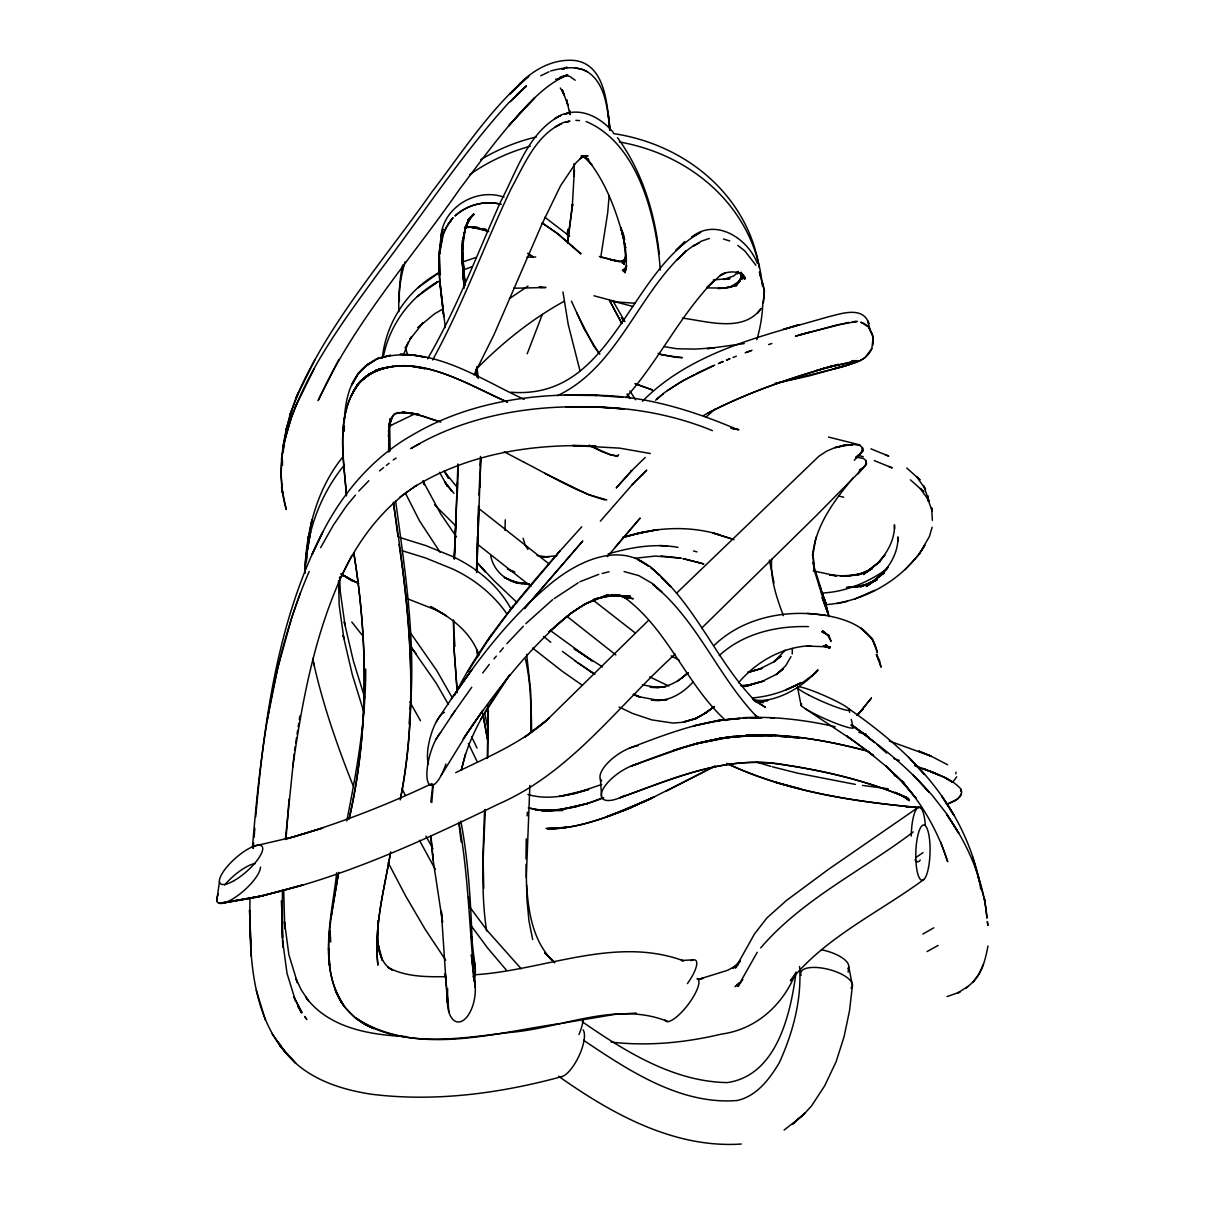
<?xml version="1.0" encoding="UTF-8"?>
<svg xmlns="http://www.w3.org/2000/svg" width="1205" height="1205" viewBox="0 0 1205 1205"><rect width="100%" height="100%" fill="white"/><g stroke="black" fill="none" stroke-linecap="round" stroke-linejoin="round"><path stroke-width="1.5" d="M365.702 668.986C365.898 720.198 356.68 770.854 346.784 820.921M344.299 431.254L344.314 425.787M344.314 422.142C344.961 401.084 349.676 377.406 367.917 364.392L358.262 373.43L351.815 384.952L358.864 372.586L358.262 373.43L366.907 364.663L377.677 358.472L390.691 355.279L376.743 358.924L366.441 365.672L377.677 358.472L376.743 358.924C428.679 342.672 478.882 378.611 524.205 399.397M306.281 561.59L306.341 554.255L306.07 561.5M304.835 572.36C306.115 531.028 316.84 488.612 343.5 456.077M488.341 710.408L487.242 758.397M480.78 457.825L479.816 487.362M525.982 858.924L526.254 838.816M526.314 877.391L529.869 785.389M306.703 556.635L306.221 562.178L306.341 554.255M447.642 988.672L447.417 1002.65L441.331 911.281L442.536 922.126L433.107 860.024L430.788 836.496M476.517 571.788L477.361 536.647M476.728 571.682L480.795 457.523M530.893 731.902L530.622 690.706L526.645 654.255M338.56 580.659L339.177 605.136L343.877 638.635L343.139 635.291L352.282 674.529L363.774 711.793M457.945 463.955L454.375 557.945M476.728 572.631L478.912 507.938M464.061 287.242C462.795 265.19 459.135 241.392 468.368 220.41L465.251 228.709L462.389 248.968M458.307 464.859L457.117 498.373M504.985 530.321L505.272 519.822M389.622 422.368L390.149 450.956M792.212 653.984L792.378 648.471M454.18 558.578L457.523 482.301M249.962 897.484C249.269 954.631 250.158 1021.689 295.692 1063.202C316.448 1081.578 343.817 1089.877 370.718 1094.14C434.839 1102.244 499.939 1093.477 561.967 1076.577M282.964 451.739L283.762 442.898L283.235 452.237M477.752 525.651L478.521 506.085M479.936 472.932L479.003 495.089M480.208 465.597L480.524 456.439M304.669 572.285L304.88 566.802L304.775 573.219C306.055 534.041 319.415 495.3 344.479 464.889M487.859 757.403L487.679 704.684M282.392 890.495L282.482 938.183L281.533 900.662L282.859 947.115L282.603 941.798M454.33 559.12L456.153 517.683M660.31 270.071C656.469 218.421 638.77 143.726 586.142 121.524M484.561 810.046L482.994 855.023L483.762 888.462M762.901 283.341L764.392 291.007L763.247 303.178L764.392 291.007L759.331 271.999M527.142 815.86L527.338 812.17M485.374 809.474C483.597 849.902 480.388 890.781 486.654 930.968M462.328 251.318C463.112 238.56 464.03 224.326 473.158 214.475L467.525 220.319M462.795 237.807L462.283 260.566L464.241 288.191M252.417 847.748C260.099 754.029 271.577 658.472 309.203 571.411M253.261 848.606L253.683 843.048M254.104 837.475L254.827 828.197M255.671 817.05C264.422 720.319 277.572 620.846 322.157 533.273L322.729 532.113C342.883 492.77 372.616 457.825 411.236 435.668L412.471 434.975C467.751 402.289 533.514 392.529 596.897 395.391L564.994 395.195L596.897 395.391M285.449 838.755L294.186 753.848M285.947 839.584L289.095 799.051M409.128 723.859L409.82 714.761M410.242 709.293C415.8 639.584 405.061 570.086 395.647 501.205M431.812 802.515L433.213 784.259M567.555 241.316L572.541 204.217L572.059 210.453L574.363 170.221L574.258 176.397L573.987 163.669M771.682 559.225C770.115 578.686 776.653 597.68 783.355 615.635M609.173 195.526L607.712 212.652L600.693 257.689M306.221 562.178L306.657 556.891M306.944 553.351L308.465 536.3L307.019 552.929M389.17 424.235L388.582 431.375L389.305 422.895M388.371 436.346L390.33 418.346L388.974 429.146L388.658 450.595M388.658 433.273L389.245 426.419L392.107 417.141L394.306 414.113C408.872 409.052 424.371 417.638 438.394 421.193M796.083 972.043C790.631 1013.827 777.044 1075.312 727.353 1082.587C673.505 1081.789 625.079 1051.332 582.181 1021.689M304.91 572.962L307.019 548.697M388.688 431.465L389.26 426.314L388.793 452.086M848.139 972.104L848.742 966.741L852.432 985.539L849.525 1010.694L844.072 1036.692L836.104 1061.741L824.702 1085.78L811.643 1105.768L803.268 1115.017L784.093 1130.079M430.818 802.078L432.685 785.916M439.464 254.556L442.612 237.31L440.593 245.971C441.557 235.427 446.031 225.727 453.02 217.834M567.133 234.794L567.811 229.312M567.736 242.642L572.541 204.217M388.628 432.896L389.802 423.799L392.469 416.388L394.924 413.737L398.373 412.637L406.221 412.622L419.039 414.46L403.494 412.336M775.011 383.551L842.446 366.862L860.024 360.687L865.1 357.644L871.848 348.501L873.173 337.43L868.474 326.781L860.822 322.217L862.388 322.729M872.917 345.022L873.218 337.37L872.224 333.68L868.398 326.751L863.593 323.091M567.721 242.898L568.353 238.183M764 297.65L764.136 296.671M216.749 900.617L219.446 881.819M742.175 274.876L740.864 278.37L741.316 273.445M294.592 750.233L295.15 746.633M295.707 743.033L296.535 737.641M297.093 734.041L297.65 730.441M298.192 726.841L298.75 723.241M299.307 719.641L299.864 716.041M292.74 767.133C302.003 701.792 314.339 635.879 341.859 575.448L341.09 576.969C357.855 540.699 382.678 507.471 416.448 485.464L400.06 496.972M336.707 872.782C331.902 916.448 317.352 967.208 344.434 1006.521L336.496 992.995L343.982 1006.341L355.475 1018.15L368.549 1026.268L355.731 1017.939C416.553 1057.403 494.366 1032.61 560.687 1023.497M330.908 918.526L338.379 873.776M400.421 798.96C416.749 714.836 412.065 628.543 399.021 544.344M382.347 358.051C386.007 322.714 407.154 290.179 438.424 273.053L417.743 287.92M812.441 555.52L812.863 553.035L814.339 571.336L813.646 568.127L823.979 601.536M400.211 799.894C420.304 701.792 408.329 601.446 393.538 503.57M960.611 791.098L960.912 789.335M283.07 448.35L287.001 426.404C280.539 453.577 278.219 482.407 286.263 509.519L281.563 487.423L282.588 493.056L280.81 470.824L280.931 476.427L282.211 453.758L281.518 459.286L285.48 437.114L284.109 442.506L290.586 419.912L284.109 442.506M338.59 872.375C332.113 914.655 318.527 962.569 341.346 1002.229L334.629 988.115C340.894 1006.687 355.626 1021.283 373.686 1028.603L361.5 1022.202C406.055 1047.943 460.551 1038.273 509.067 1032.504C561.666 1028.483 616.132 1000.406 668.007 1021.584M349.254 818.346C369.046 731.134 367.992 640.894 353.803 552.944C368.037 641.165 369.046 731.676 349.058 819.129M390.676 851.89C384.244 889.23 373.821 926.976 377.828 965.1M390.51 852.779C384.214 889.727 373.655 927.037 377.978 964.768M812.788 553.698C816.267 524.401 834.749 499.849 853.14 477.873M955.761 773.821L956.077 772.164M267.254 720.108L277.783 667.871L291.881 617.081L300.331 592.965M461.394 770.01L465.507 753.969M461.364 770.296C468.715 734.839 488.974 703.765 509.76 674.725M403.494 355.113L408.194 342.356L405.483 348.14L411.613 336.632L409.745 339.554L423.181 322.624L417.894 327.64L434.568 313.782L442.34 309.324M983.461 964.422L978.716 974.544L979.409 973.384L972.992 982.075C982.452 972.254 985.524 958.879 987.995 945.94M815.981 537.234L813.014 554.18L814.339 571.336M383.506 356.078C389.712 324.642 410.197 297.108 438.138 281.488L417.307 296.505M740.864 278.37L741.632 275.614L739.042 282.542L741.572 277.512L737.43 283.476L739.237 281.292L731.269 286.504L735.803 285.434M932.128 527.233L929.447 536.421L919.249 554.044L924.883 545.263C904.187 579.108 865.175 601.461 825.832 604.684M509.233 102.214C461.244 154.797 422.594 214.927 379.439 271.381C344.479 319.506 307.832 368.203 288.613 425.169L297.002 403.253M737.204 274.002L738.228 271.336M527.218 353.743L542.31 314.445M742.205 274.68L739.042 282.542L741.572 277.512L736.104 286.007L739.237 281.292M791.007 656.589L785.735 665.717L776.231 674.574L783.371 668.911M322.157 533.273L311.99 554.541L322.729 532.113M294.577 408.39L313.918 369.242M315.198 359.211L296.008 397.951L290.104 414.58L285.63 431.736L292.062 409.384L290.104 414.58L298.433 392.89L296.008 397.951C328.935 322.006 384.561 259.437 431.661 192.273C462.283 152.357 489.923 108.796 528.784 76.186L509.73 94.02L520.65 82.979L519.491 84.079C533.619 69.423 553.351 58.699 574.198 60.446C602.741 63.639 606.657 98.449 608.962 121.268M871.817 348.546C865.672 363.624 846.588 364.362 833.499 368.941L849.389 364.618M341.09 576.969L351.845 555.58M454.496 695.466C481.262 641.708 520.831 595.722 560.129 550.821L509.399 611.206L513.466 605.799L487.347 641.15L491.504 634.734L467.6 672.134M320.605 547.688L333.303 525.26L346.543 505.829L355.445 495.089M474.032 374.815L494.095 334.508L541.783 224.492L560.596 185.675L575.809 163.036L581.006 157.991L580.177 158.623L585.088 155.837L583.461 156.424L588.055 155.927L581.217 156.409L585.72 156.273M432.64 359.964C462.871 304.865 484.079 245.504 511.041 188.854C524.07 165.221 535.366 136.09 561.244 123.738L555.234 126.962L562.991 122.654L569.137 121.344M338.741 359.632L318.12 400.602C353.592 322.85 411.523 258.548 459.843 188.854C483.551 157.599 506.477 125.35 534.659 97.876L508.646 125.922C525.892 106.673 543.139 85.419 567.45 74.936L558.277 78.777L567.796 75.011M953.035 781.759L956.74 776.818M427.624 358.774C456.831 308.48 477.21 253.803 501.024 200.889C516.945 170.869 528.287 132.053 560.596 115.514L554.631 118.647L562.313 114.415L569.95 112.848L564.618 113.993C582.738 107.576 601.867 118.587 613.255 132.369M441.166 775.402L467.63 732.504L482.693 710.558L463.232 738.906C493.734 693.568 527.308 649.435 569.543 614.309L585.118 603.961L607.983 594.607L585.118 603.961L571.336 612.908L548.742 632.158C567.962 614.701 589.622 595.797 616.945 594.758L594.08 599.096L611.809 595.315L630.456 596.264L607.064 595.662L625.094 595.948L615.168 594.954L633.227 598.764L623.497 596.355M480.916 718.993L509.775 674.785M757.237 952.266L737.882 986.503L742.867 979.499M436.421 721.539C469.242 671.034 504.88 621.087 551.875 582.708C577.662 561.771 618.391 541.693 648.606 566.109L637.942 559.602L650.308 566.727L659.903 575.463L650.805 567.555C695.737 603.75 715.906 660.988 755.791 701.672L752.568 698.478L765.506 707.38L755.324 701.28M435.954 739.433L454.707 711.251M757.855 313.044L761.063 308.36C743.636 333.152 707.275 321.178 682.331 318.105M737.656 271.969L733.996 275.825L723.633 279.44L730.049 278.581L713.39 279.876M785.299 650.113L773.866 661.922L780.945 656.258M451.333 698.749L471.833 669.724L455.867 692.318M451.047 716.508L471.757 687.212M740.322 961.183L735.381 968.082L754.511 933.92L766.937 917.909L786.504 900.436L827.895 869.769L917.382 807.952M452.839 218.015L448.335 223.979L451.197 220.229C430.275 247.387 441.858 285.434 443.726 316.523M482.708 672.977L489.275 664.437M760.671 947.898C802.56 899.051 862.539 870.507 913.27 831.962M524.657 608.435L582.753 541.015L524.386 608.525M857.403 715.258L871.396 698.072L857.403 715.258L863.066 709.022L856.695 715.303M358.789 491.068L368.881 480.72M614.881 547.627L640.186 518.06L607.365 556.635M493.99 658.894L496.339 656.123M499.864 651.965L503.389 647.808M506.913 643.651L523.316 626.284M476.909 368.835L479.259 366.109C504.684 340.879 533.002 318.316 564.467 301.13M600.346 521.178L633.182 483.612L646.739 470.131L632.128 484.696L633.182 483.612M625.802 397.59C658.487 361.244 679.635 315.8 713.812 280.78L707.064 287.377L719.249 276.397L725.38 272.827L720.213 275.177C726.916 271.366 735.216 270.764 742.205 274.183L737.355 271.938M631.751 470.598L616.373 487.784L631.751 470.598L630.712 471.607L645.217 457.448M881.985 574.062L866.41 586.428L874.574 580.659L888.16 567.194L882.18 573.987C891.233 563.835 898.448 550.896 897.891 536.918L898.087 540.925M556.77 554.556L581.744 526.796M919.581 553.893L905.166 569.573M624.506 260.777L622.277 263.247L625.741 257.132L623.949 264.452L625.44 255.37L623.196 234.011M625.531 269.107L623.286 271.577L626.781 265.492L624.973 272.857C628.588 257.825 624.28 242.431 620.937 227.76L622.759 235.126C615.228 208.164 605.061 181.172 587.317 159.165L591.776 164.633L583.235 156.213L588.763 159.557L581.367 155.656M642.461 401.265C691.384 351.619 763.021 335.728 827.956 316.915C840.638 313.842 863.337 305.513 868.941 323.799L867.66 321.042L870.387 330.667M961.56 793.99L957.794 798.9L946.482 804.398M812.396 675.9L818.044 669.905C802.62 686.684 781.744 699.518 758.593 701.114L767.796 700.602L753.532 700.256L763.262 702.605L754.345 699.969M854.3 460.25L862.901 450.655L862.388 447.899L862.373 451.378L862.66 447.748L859.587 445.308L853.02 444.344L835.396 447.417L826.735 451.107L818.903 456.228L676.894 592.86M525.862 623.633L552.688 599.593M693.327 681.699C682.889 693.402 667.675 702.771 651.438 700.015L667.043 699.638L658.743 700.436L640.141 696.927L633.348 694.321M738.454 682.843C756.589 661.47 782.346 646.874 810.679 645.714L807.079 646.061L830.335 646.904L823.166 646.181L829.808 647.657M855.987 458.066L862.901 450.655L858.322 456.032L859.632 454.481L855.791 456.921M740.066 961.033L732.565 968.474L738.078 964.708M675.177 654.119C618.195 705.512 571.456 772.013 499.322 803.66C411.809 846.076 321.765 887.889 224.853 902.696L263.021 895.722L303.404 884.786L256.77 897.258L219.174 903.298L263.021 895.722L256.77 897.258M701.943 627.85L815.725 516.177L861.967 469.302L866.546 463.684L866.018 460.837L866.064 464.558L857.96 473.701L866.064 464.558L866.32 460.852L863.202 458.322L856.574 457.298M647.989 620.876L545.112 721.825L524.823 737.174L548.998 718.21C522.202 742.807 487.965 756.876 455.701 772.661M736.27 985.464L738.801 983.009M516.945 94.532L526.434 86.082L509.971 101.807L526.148 86.052M859.496 470.914L863.262 467.585L859.361 469.995M455.339 215.755C467.404 204.76 484.666 200.407 500.542 204.187M642.551 684.847L657.312 687.558L665.537 686.73L650.067 687.151C664.166 689.426 677.993 682.648 687.678 672.721M965.777 988.401L974.017 981.232M655.61 400.196L664.045 392.935L679.725 382.588L694.532 374.559M468.082 219.867L474.092 214.309L469.393 219.099L465.838 226.118L469.393 219.099L473.716 213.963C457.403 233.243 462.976 261.274 463.895 284.44M714.414 645.157C740.774 619.777 779.033 610.664 814.701 614.083C839.011 616.282 872.209 624.823 877.376 652.703L872.254 638.755L867.404 634.131M719.234 655.595C743.154 633.469 776.683 625.651 808.51 626.63M656.68 399.186L663.413 393.749M454.978 215.861C467.344 204.534 484.997 200.196 501.25 204.338M379.5 470.884L383.612 467.615M386.368 465.431L389.11 463.262M509.444 298.629L528.016 286.067M682.211 677.587L687.919 673.083M677.285 681.443L688.191 672.872M780.825 656.288L773.444 662.027L759.496 669.046L747.657 672.556M879.68 561.952L863.337 574.514L878.761 562.087L884.862 555.174L878.927 561.952C887.904 551.739 894.999 538.786 894.426 524.823L894.622 528.814M783.235 668.941L775.794 674.649L761.711 681.593L744.645 686.519L764.151 680.915L746.739 685.374L751.363 684.726L740.593 685.6M879.725 561.907L865.22 572.872L869.95 570.07M816.372 672.315L803.569 681.925L786.006 689.832L801.235 682.602C786.263 690.947 769.634 696.52 752.507 697.936M868.293 584.741L884.41 572.737L866.41 586.428L876.698 579.168L868.293 584.741L873.038 581.879M886.94 568.956C867.886 582.527 844.976 592.212 821.388 593.041M694.366 244.992L685.479 251.559L677.24 259.708L686.323 250.866C637.807 293.508 617.999 367.043 557.463 395.647M432.49 285.555L438.138 281.488M416.448 485.464L415.228 486.338C469.122 453.426 533.634 443.44 595.933 446.016L572.767 445.519L619.536 448.124L650.323 453.502M714.279 706.627L704.323 713.721L714.369 706.431L706.01 712.999L695.195 718.783L683.325 721.991L696.189 718.406L706.943 712.08L695.195 718.783L696.189 718.406L684.259 722.157L672.993 723.06L651.95 719.927L632.399 713.375L619.174 707.064M874.574 580.659L876.698 579.168M915.8 857.629L923.015 852.598M735.005 986.699L737.791 984.771M933.8 927.805L922.864 934.056M924.099 879.273C879.288 912.426 825.922 936.752 790.45 980.825L795.752 973.038C783.114 1004.819 756.288 1029.386 721.614 1034.056C685.57 1042.687 647.989 1046.392 611.086 1042.069M621.283 261.952L625.38 259.226M938.123 945.413L927.067 951.573M554.195 598.599L578.249 582.783M622.277 270.206L625.034 268.414M393.222 459.979L396.129 458.096M388.703 426.751L391.851 424.747L388.899 426.615M967.886 986.488L957.252 993.221L960.008 992.046L947.07 996.58M667.45 390.48L683.747 380.268L714.716 365.1M618.677 454.767L616.342 456.123L617.261 456.168L610.001 454.647L589.305 445.383M948.862 803.539L955.098 800.903L960.34 796.369L961.711 792.001L960.701 788.808C948.998 775.975 930.546 772.3 915.167 765.702M410.604 448.637L411.839 447.989C475.237 410.242 551.709 401.988 624.039 408.977L596.821 407.019L565.763 407.049L597.951 407.064L596.821 407.019C636.376 408.088 675.779 415.559 712.426 430.652M389.275 426.163L415.333 413.631M699.397 242.717L693.297 246.106L701.536 241.09L709.338 238.47M736.496 965.401L727.594 970.311L698.81 979.258M411.839 447.989L420.018 443.606M703.494 415.514C746.015 392.634 792.122 377.301 838.514 364.392L823.798 368.429L855.309 361.199L852.266 360.943M874.408 581.187L877.135 579.801M666.034 791.263L714.475 766.32M616.855 456.484L618.044 455.882L611.989 455.234L602.169 451.694L589.094 445.278M707.546 413.27C746.949 392.755 789.23 378.43 831.842 366.2L816.388 370.568L831.842 366.2M715.273 766.019L649.224 799.397L606.567 816.824L631.857 807.169L652.161 797.891L628.317 808.615L631.857 807.169C605.031 818.18 576.849 828.709 547.492 828.92M540.744 75.779L549.013 71.773M563.383 68.986L566.772 67.359L562.223 69.257M696.174 373.671L713.465 365.597M431.917 783.612C385.193 805.723 336.843 824.506 287.121 838.695L322.94 827.956L293.312 836.978L254.391 846.046M871.893 568.805L857.448 575.282L872.435 568.594M625.621 809.82L654.677 796.686L621.885 811.206L625.621 809.82C600.873 819.295 575.252 828.784 548.426 828.889M877.165 579.56L860.4 586.94L876.607 579.831L864.045 585.449L871.17 582.994L857.237 586.94L864.497 585.148L846.633 587.543M579.756 581.789L598.78 574.348M854.767 599.051L874.544 590.36M621.885 811.206L651.83 798.177M718.331 363.549L723.181 361.5M729.673 358.774L726.434 360.144L729.838 358.774M719.551 362.991L722.985 361.59M562.404 69.303L567.133 67.45L564.768 68.158M733.002 357.493L736.33 356.213M603.735 797.755C584.018 805.467 563.021 811.01 541.723 810.799L562.946 810.558M745.172 352.854L751.965 350.309M601.687 784.5L575.433 793.327L559.542 796.385L588.582 789.546C569.121 795.466 547.974 800.451 527.911 794.502M629.432 748.154C665.1 734.568 701.476 720.229 740.066 718.376M587.242 803.584L589.441 802.952L560.174 809.805L587.242 803.584L602.651 797.876M463.579 269.86L472.375 266.621M461.937 262.223L475.9 257.493M861.078 573.806L868.127 571.366L854.33 575.357L861.545 573.565L847.311 576.065L854.556 575.162L840.412 575.93L847.266 576.246L829.612 574.966L836.496 575.9L813.285 570.839M746.332 352.372L751.242 350.625M768.624 344.57L771.863 343.515M847.537 365.115L809.971 375.674L774.589 383.687M797.891 325.034L783.506 329.342L799.231 324.612M622.608 537.566C653.848 527.398 687.98 525.094 719.641 534.749M622.88 537.46L643.832 532.053L623.211 537.219M803.856 333.74L795.421 336.195L837.339 324.823L857.358 321.449L852.281 321.81M747.853 672.526L761.937 668.413L748.124 672.059M681.277 748.23L631.058 766.109C667.208 752.402 704.112 737.942 743.169 736.089M703.343 741.903L673.038 750.625C706.492 739.057 741.994 733.318 777.376 735.668M800.361 334.689L848.712 322.383M801.717 334.312L810.016 331.993M829.537 366.832L857.508 360.656L851.98 360.732M608.028 553.999C630.592 547.311 654.556 543.199 677.978 547.341M550.67 70.975C562.193 67.902 575.237 65.567 586.428 71.125C605.754 82.844 607.26 108.571 609.896 128.815M602.184 573.475L609.007 571.757M560.174 77.015L565.416 75.689M569.965 121.072L565.296 122.232L568.881 121.434M698.538 979.364L702.952 978.309L697.454 979.379M735.607 285.48L725.35 287.89L731.827 287.046L718.391 288.477L725.154 288.1L707.877 287.89M836.933 603.63L847.371 601.37M576.186 806.748L550.474 810.679L535.547 809.926L556.544 810.257L544.6 810.754L528.709 807.983M562.494 1023.166L614.625 1014.414L636.345 1013.074M634.764 558.292L655.279 556.062L681.202 558.156L661.108 555.957M624.612 260.34L620.108 261.078L610.724 259.934L617.939 261.139L599.352 256.529M556.846 555.836L542.265 557.041L548.787 557.147L537.084 555.55M744.223 343.576L707.486 348.637L714.158 347.853L694.833 349.104L676.864 348.742L663.91 346.603M852.989 321.81L855.429 321.434M475.839 974.679C544.841 970.146 615.333 935.637 683.566 960.837L681.428 960.475L693.131 959.858M468.188 226.901L485.886 229.462L468.188 226.901L464.769 227.323L474.906 227.052L464.527 227.594M465.235 227.293L470.553 226.691L465.537 226.932M555.61 79.259L559.316 78.852M743.184 686.293L748.606 685.705M744.795 735.939L719.28 738.499L695.647 743.741L726.284 737.4L719.28 738.499L752.086 735.201L748.441 735.562M740.171 718.496L716.704 720.771L693.327 725.967L723.648 719.762L716.704 720.771L746.166 717.668M513.676 288.251L545.986 287.498L538.846 287.227L542.491 287.483M743.53 736.406L727.263 737.249L693.282 744.389L734.011 736.436L727.263 737.249C774.453 731.194 822.036 738.831 867.615 751.167M748.953 736.119L772.375 735.637M850.308 587.031L857.448 586.684L846.528 587.438M741.241 1144.027C674.198 1148.576 611.553 1113.736 558.563 1076.246M748.682 735.878L767.028 735.186L761.5 734.854L772.254 735.713M547.823 828.98L567.977 827.127L547.567 828.844M635.14 303.253L617.156 301.988L593.96 295.782M526.886 257.222L535.698 256.981M510.815 392.227C612.185 400.241 627.504 273.038 700.753 232.234L691.655 237.189C715.589 217.382 747.913 238.545 757.267 263.262M609.61 595.677L620.018 595.526L608.917 595.647M545.94 828.422L555.023 828.347L547.688 828.362M446.166 976.668C426.45 976.939 405.302 976.984 387.603 967.193L392.408 970.04C382.362 964.813 378.792 952.944 377.933 942.4L379.485 952.221L382.407 960.505L378.159 944.208L377.813 920.921M406.206 1036.571C370.071 1034.975 328.619 1028.151 305.678 997.017L308.525 1000.828L301.355 990.043L295.707 978.385L297.439 982.662L288.884 954.797L284.455 921.704L284.787 928.663L283.732 890.676M775.538 735.653L746 735.381C786.79 733.032 827.248 740.759 866.591 750.745M761.424 717.954L743.154 717.713C774.092 716.177 805.076 719.882 835.231 726.736M750.971 717.653L761.711 717.864M681.864 357.659L661.455 354.767L658.005 353.381M465.612 227.067L477.798 227.504L471.08 227.082L487.106 230.878M918.843 807.531C853.712 801.687 786.714 791.354 727.007 763.533M726.705 763.383C785.329 791.248 851.408 801.144 915.499 807.335M404.594 412.441L401.943 412.336L417.111 414.038L406.371 412.667M905.904 806.973L921.81 807.606M682.407 357.599L675.433 357.313L658.849 353.999M547.401 810.739L538.469 810.197L528.302 807.922M659.828 545.504L666.922 545.97M575.885 120.349L579.53 120.59M527.73 583.732C510.227 585.148 493.764 572.857 490.676 555.475M622.774 397.364L595.767 395.3C645.232 395.601 692.709 410.513 737.776 429.703M779.439 736.3L799.156 737.897L790.239 737.144M779.514 736.24L786.669 736.842M888.206 788.778L862.569 785.434M807.335 613.36L825.621 615.198M606.838 499.909L588.356 494.652L544.705 473.264M612.607 594.577L628.136 597.575L615.168 594.954M855.294 784.395L797.725 773.188L772.45 766.817M574.936 67.917L581.955 69.303L587.453 71.803M738.243 429.613L731.179 428.137L739.042 429.703M406.221 412.622L421.901 415.8L440.834 422.112M652.327 389.802L634.975 383.657M731.013 428.091L735.803 429.085M838.544 496.008L843.711 497.198M565.175 75.373L569.799 76.442L575.207 80.238M519.325 582.798L529.221 583.838L516.644 582.828L504.443 577.496L516.644 582.828L522.443 583.521L510.453 580.554M858.894 732.324L866.094 734.222M507.335 569.137L513.646 571.381M693.508 551.001L696.957 551.845M857.96 455.354L863.232 456.68M828.528 437.054L859.963 444.946M801.536 789.019L775.809 782.467M619.777 261.892L600.316 256.906M632.956 306.462L611.583 300.858M770.929 766.41L756.318 762.042M723.437 239.012L729.763 240.955M504.021 197.183C476.321 187.287 442.521 207.456 440.864 237.475L442.868 228.935C434.9 261.244 441.316 295.089 445.368 327.549M775.101 782.09L791.067 786.413M624.1 571.577L638.816 575.613L652.221 583.401L661.922 592.167L652.733 584.289C697.559 620.138 717.954 676.909 757.493 717.457M829.597 647.416L824.295 645.97L829.417 647.913M889.23 740.97L930.938 756.122L918.632 751.061L930.275 755.731L947.597 764.753M605.015 499.955C576.035 491.926 550.324 475.583 523.693 462.087M732.896 539.162L712.697 532.941L734.086 539.689M408.209 599.066L435.803 609.881L446.287 615.725L430.592 606.567C451.077 617.397 471.366 632.369 478.972 655.279M399.201 537.31L425.937 545.639L452.779 556.59C476.743 567.932 498.584 585.6 511.191 609.263M402.139 550.7L425.501 557.945L452.568 568.941C473.791 578.837 492.694 593.809 506.281 612.968M893.884 758.653L899.261 760.34M652.432 390.058L635.532 383.898M479.198 228.498L488.778 231.571M894.261 775.583L897.379 776.653M914.535 765.552L935.622 773.535L923.226 768.564L924.416 768.971M510.242 570.552L514.851 572.239M923.226 768.564L945.157 777.782L952.432 782.12L945.157 777.782M342.22 574.785L358.021 583.054M633.438 694.547L640.277 697.303L633.574 694.457M874.303 460.596L892.227 467.886L888.868 466.486M870.944 448.847L888.733 456.108L885.389 454.707M341.557 574.167L350.926 580.057L357.659 582.813M350.926 580.057L358.759 583.341M668.805 686.052L649.766 676.909M618.542 594.939L627.112 598.81L624.295 597.303C668.097 629.432 686.097 684.41 725.787 720.56M618.511 594.863L627.112 598.81M824.973 633.152L821.795 631.676L828.709 635.592L822.563 630.833L827.925 635.502L831.104 641.346L828.769 635.11M829.642 647.718L824.853 645.488L829.055 647.944M737.34 271.999L744.765 276.909L741.934 274.273L745.413 278.626L742.009 274.062L744.63 279.018L741.165 272.39M507.365 402.003C465.401 383.582 414.535 350.007 368.7 374.619L380.313 368.715L393.357 366.305L379.259 369.031L380.313 368.715L369.348 373.761L359.918 381.789L352.673 392.393L360.672 381.096L370.492 373.686L359.918 381.789L360.672 381.096C334.327 412.848 343.922 458.081 346.468 495.827M507.516 402.078C465.296 384.124 410.227 346.784 365.431 377.255L376.773 369.935L389.908 366.682L375.824 370.432L376.773 369.935L365.898 376.216L357.192 385.103L350.67 396.746L357.78 384.214L366.923 375.93L357.192 385.103L357.78 384.214C335.397 416.599 343.711 458.774 346.438 495.451M504.247 451.815L523.934 462.208M671.095 655.851L679.138 660.144M341.904 574.604L353.246 581.156L341.392 573.987M340.864 573.926L353.246 581.156M602.53 666.937L574.107 648.667L592.288 660.958L550.233 630.441M590.51 671.411L594.939 674.122M542.114 222.85L558.939 234.659L580.795 253.547M582.467 685.389L562.298 671.306L532.625 648.064M805.467 708.826L852.236 739.96L873.535 755.61L867.811 751.348L886.88 766.967L904.624 783.837L885.705 765.793L901.506 781.202L916.357 798.629L901.942 781.171C922.684 804.443 938.243 832.037 947.687 861.741L940.713 842.009M757.614 717.623L755.43 715.424L758.322 717.382M574.845 660.807L593.176 673.218L577.557 662.539M542.34 223.121L556.785 233.017L580.825 253.939M528.016 253.517L532.595 256.65M755.43 715.424L758.397 717.457M544.781 217.201L569.619 236.24M615.845 654.933L566.968 616.358M851.212 725.229C879.379 744.901 906.793 766.154 929.236 792.363L913.239 775.071M869.784 738.635L874.785 742.25M527.895 253.291L533.333 257.252M851.89 724.958L869.347 737.806L851.799 724.883M873.535 755.61L846.934 736.029L852.236 739.96M562.464 651.408L576.05 661.425M634.99 632.761L592.875 599.909M583.612 1040.292C628.603 1070.507 680.403 1105.06 737.129 1100.511C756.71 1096.188 769.513 1079.047 779.243 1062.84C792.89 1032.971 801.928 999.382 799.578 966.485M737.882 245.474L744.841 250.956L755.927 265.251M829.371 647.642L825.636 644.735L829.718 648.38M549.119 563.955L478.762 508.48M550.775 642.265L543.606 636.481M477.225 544.027L530.938 586.428M863.699 733.664L874.499 742.566M877.195 744.78L886.654 753.11M456.198 526.314L434.553 504.805M866.199 632.971L860.43 627.895L872.254 638.755L874.725 644.976M910.423 479.846L923.768 491.745L920.243 488.492L929.326 501.114L927.368 497.725L932.143 511.025L931.631 507.712L932.369 520.364M906.778 468.022L920.048 479.906L916.538 476.653L925.576 489.275L923.633 485.856L928.407 499.171L927.865 495.827L928.196 501.265M517.096 602.59L493.93 580.629L476.954 562.434M979.635 881.337L980.027 883.762C973.504 852.191 960.415 822.141 941.602 795.963L953.938 815.363C929.16 771.17 889.923 737.43 848.862 708.841L849.661 712.366M554.752 962.599L544.72 952.824L554.421 962.569M671.019 586.805L661.078 576.939L670.447 586.217M521.178 968.775L487.498 930.908L468.941 905.979M915.408 777.481L931.992 794.969L946.708 813.887L958.879 833.438L946.482 814.068C968.202 844.69 983.672 880.524 986.985 918.135L984.741 899.698L985.118 902.078L977.782 875.433M908.691 757.282L924.536 774.514L910.814 759.557M554.39 962.418C533.077 942.777 528.347 912.426 526.585 884.892M624.838 321.539L621.343 317.623L624.446 321.283M481.669 567.781L485.374 571.953L477.029 562.509M506.386 970.13L487.573 947.958L471.065 925.651M457.569 487.859L445.097 472.481L448.531 478.28L444.208 470.899M447.462 486.443L444.871 482.075L453.999 493.357M351.77 621.991L363.368 636.647M599.909 354.104L593.583 345.865L576.653 312.818M410.257 632.58L436.677 670.417L452.357 697.921M410.815 646.769L436.346 683.371L448.426 704.503M409.775 645.232L416.448 654.104M304.955 1016.975L306.868 1019.566L304.805 1016.463M444.871 482.075L451.785 491.444M456.544 537.053L440.729 513.902L423.03 481.187M599.066 353.668L584.229 329.116L571.441 301.145M271.773 1033.288L285.66 1052.718L277.18 1040.819M617.487 137.716C642.28 171.441 654.812 213.089 659.316 254.345M909.218 800.707L900.12 794.562L906.793 797.71C866.5 780.644 823.497 770.266 780.207 764.362C724.054 755.204 671.516 779.65 619.973 797.74C673.324 778.204 728.679 753.908 786.925 765.175C827.82 771.727 868.654 781.307 906.793 797.71L895.089 792.348L905.045 797.077L909.052 800.195L908.45 798.117M440.171 552.372L419.461 520.771L405.362 493.011M301.702 1011.823L293.915 997.002L301.566 1012.953L297.74 1006.009M445.73 960.234L425.064 929.13L405.483 895.692L388.131 862.554M527.941 549.435L525.305 545.383L523.106 538.289M629.914 390.977L635.577 399.804M630.004 398.463L627.157 394.005L629.673 398.403M297.981 1006.19L301.988 1012.531M624.552 321.012L612.999 301.054M621.81 323.437L609.835 301.099M621.84 323.588L609.519 300.391M447.462 486.413L439.554 472.315M433.002 848.817L425.922 836.104M435.351 869.468L419.461 840.292M409.866 701.852L420.455 720.756M560.325 87.995L564.196 95.044L562.328 89.893L567.841 105.151L566.516 99.593L570.086 114.671M741.105 272.375L744.63 279.018M876.562 654.405L879.484 660.385L881.051 667.208L876.412 654.496L878.325 659.225M628.106 394.894L629.718 398.207M468.368 743.5L477.014 761.334M471.562 736.722L477.029 748.034M402.048 788.537L405.181 795.195M353.366 786.052L351.905 782.648C335.939 742.265 321.765 701.039 312.667 658.533L314.083 665.491M827.564 612.532L822.172 597.529L828.98 616.553L824.732 600.03L819.355 585.088L826.148 604.067L824.732 600.03L828.829 615.936M821.162 589.094L812.697 562.479M364.754 697.74L353.351 660.867L344.284 622.036L345.022 625.32L340.352 592.137L339.569 577.029M295.662 1001.34L287.016 973.324L282.527 940.021M256.288 990.269L265.446 1020.138M580.117 371.291L568.218 324.476L562.946 291.972M774.047 582.859L769.408 560.144M741.045 273.761L742.521 279.063L741.693 275.297M972.691 857.116L980.027 883.762M488.296 730.245L484.756 713.3M620.937 227.76L625.681 248.079L623.964 240.699M622.925 232.294L624.627 239.629M851.272 719.4L852.869 726.449M525.47 659.135C530.772 682.648 531.269 706.913 531.601 730.908M488.13 742.054L482.828 713.496M797.695 688.13L801.144 705.588M532.685 939.554L528.95 920.816L526.977 899.924L525.982 864.437M487.528 739.93L482.813 713.857M570.01 113.436L569.543 110.544L570.101 114.083M461.048 822.066C468.67 863.096 470.884 904.744 472.3 946.362L471.456 936.285L475.327 969.031M461.154 841.934L458.909 823.377M460.867 821.042L461.319 824.054M476.02 369.92L476.969 377.105M476.879 366.546L478.31 378.506M475.93 369.122L476.864 376.156M397.891 536.195L393.372 502.169M464.949 284.576L462.404 251.875L465.07 285.374M457.237 691.806L454.014 647.492L453.562 620.229M464.964 284.696L462.494 254.391L462.509 240.367L462.283 260.566L463.94 285.465M980.237 885.539L980.659 889.109M473.806 978.144L471.381 954.812L475.297 987.708C469.348 932.595 468.896 876.954 458.864 822.232M443.048 311.131L443.35 313.857L440.217 284.606M468.504 896.851L469.664 907.47M448.983 1012.351L445.248 973.64L446.136 983.988M457.222 692.724L454.149 650.775L453.457 620.244M432.595 854.42L433.107 860.024L431.013 836.27M609.399 122.835L610.016 130.321M608.465 115.319L609.7 130.245M600.391 779.123L601.687 797.273M454.21 635.396L454.918 646.407M330.336 938.394L330.05 930.938L330.697 941.873M330.05 930.938L330.155 932.73M439.448 255.746L440.397 274.876M477.346 649.721L477.617 657.026M477.195 650.067L477.316 653.818M282.377 459.783L282.497 465.326M762.328 282.256L762.343 285.766M762.825 302.259A182.196 162.268 -4.8 0 1 756.861 339.674M714.535 409.233A182.196 162.268 -4.8 0 1 705.678 417.352M407.893 355.159A182.196 162.268 -4.8 0 1 405.242 347.341M398.93 311.628A182.196 162.268 -4.8 0 1 405.106 261.892M469.784 174.574A182.196 162.268 -4.8 0 1 530.29 146.212M619.34 141.964A182.196 162.268 -4.8 0 1 761.831 280.78M399.397 301.536A180.946 161.545 -4.8 0 1 402.651 265.115M480.765 159.663A180.946 161.545 -4.8 0 1 536.436 136.903M613.39 133.559A180.946 161.545 -4.8 0 1 759.21 267.631M759.888 272.541A180.946 161.545 -4.8 0 1 760.25 275.825M697.047 978.49A26.51 7.848 -52.8 0 1 687.287 1005.648A26.51 7.848 -52.8 0 1 664.799 1019.792M690.766 960.656A26.239 7.622 -52.6 0 1 687.407 983.596M583.1 1029.868A26.465 9.233 -64.5 0 1 578.174 1057.613A26.465 9.233 -64.5 0 1 559.843 1076.773M583.28 1019.385A26.164 9.038 -64.3 0 1 578.942 1034.523M473.083 976.11A27.067 13.541 -81.6 0 1 464.452 1019.475A27.067 13.541 -81.6 0 1 447.492 997.484M473.143 957.523A26.751 13.436 -81.8 0 1 474.288 981.186M260.506 867.103A28.318 8.917 -41.9 0 1 234.267 897.981A28.318 8.917 -41.9 0 1 218.376 894.155M224.642 885.012A28.318 8.917 -41.9 0 1 255.249 863.518M445.895 764A28.8 8.977 -74.5 0 1 427.248 779.289A28.8 8.977 -74.5 0 1 440.684 732.504M428.483 763.759A28.453 8.932 -74.6 0 1 431.089 734.538A28.453 8.932 -74.6 0 1 444.404 712.366M624.853 795.421A28.272 11.222 -34.7 0 1 602.244 790.811A28.272 11.222 -34.7 0 1 637.942 763.94M601.687 780.87A27.971 11.282 -34.7 0 1 609.353 761.319A27.971 11.282 -34.7 0 1 638.243 745.714M851.076 724.973A28.92 3.329 23.8 0 1 828.92 720.515A28.92 3.329 23.8 0 1 801.762 704.051M911.266 836.089A27.354 7.094 -88.4 0 1 917.653 807.727A27.354 7.094 -88.4 0 1 925.304 825.079M920.243 860.039A27.354 7.094 -88.4 0 1 915.017 859.752M801.084 975.417A26.615 10.092 14.7 0 1 828.709 969.423A26.615 10.092 14.7 0 1 851.001 988.13M821.494 949.796A26.344 10.167 14.7 0 1 848.019 968.579M439.554 253.321L439.464 254.421L440.729 244.389L439.554 253.321M310.513 528.031L307.667 544.524L311.99 519.641L310.513 528.031M309.082 540.412L306.206 557.026L310.574 531.932L309.082 540.412M844.208 445.202L835.246 447.658L844.193 445.263L852.553 444.871L844.208 445.202M683.898 242.582L675.704 250.61L684.741 241.889L683.898 242.582M804.563 1113.375L792.95 1123.888L804.563 1113.375M651.423 530.833L637.159 533.619L658.201 529.582L651.423 530.833M774.228 718.105L770.567 718.06L774.228 718.105M412.577 354.903L400.09 354.3L413.963 354.978L412.577 354.903L425.621 357.313L412.577 354.903M423.708 368.399L411.99 366.29L425.139 368.685L423.708 368.399M698.538 562.524L682.934 558.593L703.841 563.97L698.538 562.524M930.019 771.185L929.07 770.793L939.102 775.071L930.019 771.185M295.692 1063.202L279.952 1045.88L295.692 1063.202M424.386 484.591L422.94 481.247L424.386 484.591M987.829 925.274L987.392 921.629L987.829 925.274M251.303 956.032L249.54 910.242L251.303 956.032M329.613 965.19L328.649 948.531L329.613 965.19M234.101 880.644A27.986 8.676 -41.7 0 0 262.329 846.754A27.986 8.676 -41.7 0 0 226.766 867.103A27.986 8.676 -41.7 0 0 234.101 880.644M808.51 694.924A28.589 3.103 23.7 0 0 849.48 710.137A28.589 3.103 23.7 0 0 812.05 690.616A28.589 3.103 23.7 0 0 808.51 694.924M928.543 867.359A27.67 7.109 -88.3 0 0 923.964 825.018A27.67 7.109 -88.3 0 0 916.282 865.567A27.67 7.109 -88.3 0 0 928.543 867.359"/></g></svg>
